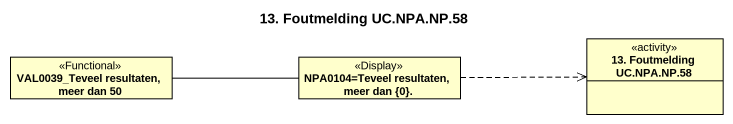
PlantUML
@startuml
title 13. Foutmelding UC.NPA.NP.58
hide circle
hide empty members
class "VAL0039_Teveel resultaten, meer dan 50" as VAL0039_Teveel_resultaten <<Functional>>
class "NPA0104=Teveel resultaten, meer dan {0}." as NPA0104_Teveel_resultaten <<Display>>
class "13. Foutmelding UC.NPA.NP.58" as c13_Foutmelding_UC_NPA_NP_58 <<activity>>
VAL0039_Teveel_resultaten -right- NPA0104_Teveel_resultaten
NPA0104_Teveel_resultaten .right.> c13_Foutmelding_UC_NPA_NP_58
@enduml
